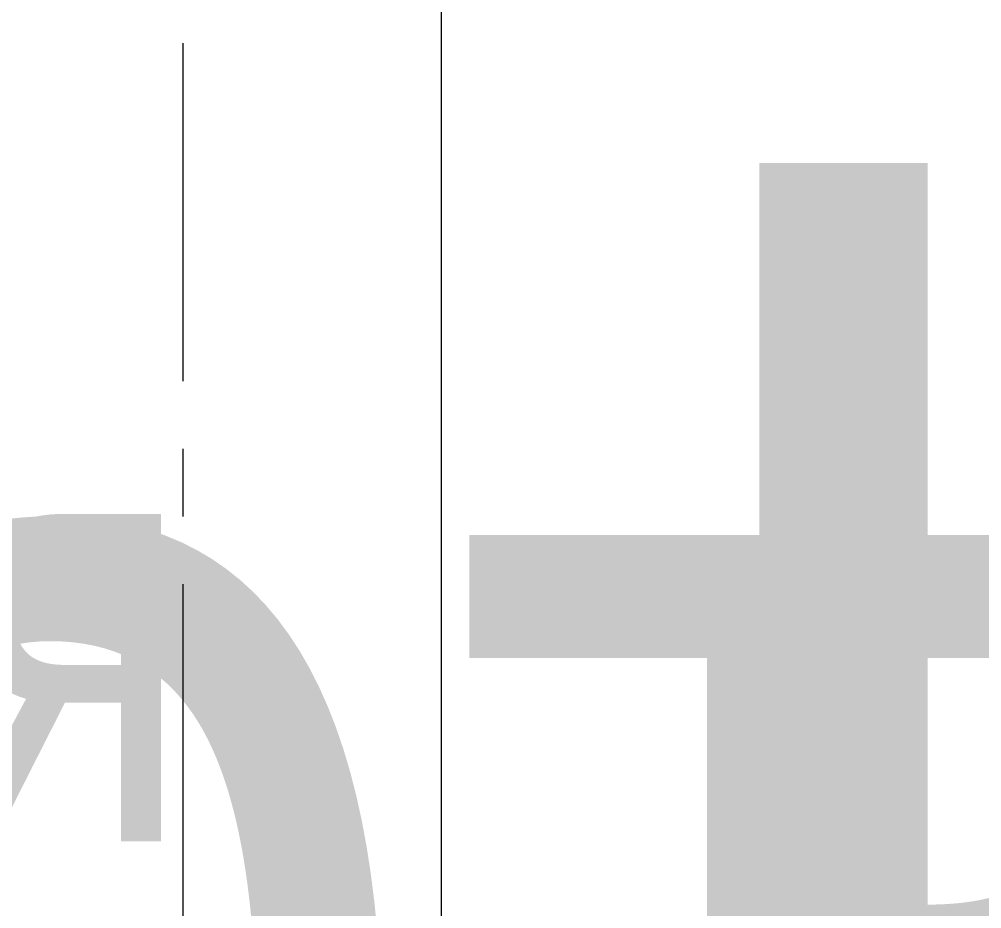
# Model space of a CAD drawing. Header units: millimetres. Extents: x 0 to 9491604, y -172998 to 295086.
# Drawn here: x 395586 to 399144, y 54346 to 57634 of the extents above; entities that cross this region are included whole.
import ezdxf
from ezdxf.enums import TextEntityAlignment as Align

# ---------------------------------------------------------------- set-up
doc = ezdxf.new("R2018")
doc.units = ezdxf.units.MM
doc.linetypes.add('CENTER', pattern=[2, 1.25, -0.25, 0.25, -0.25])
for name, color, linetype, lineweight in [('_TEXT', 7, 'Continuous', 30), ('АР_Маркер экспликации', 239, 'Continuous', 13), ('АР_Номер помещения', 250, 'Continuous', 9), ('АР_Оси', 7, 'Continuous', 25), ('АР_Подоконники', 163, 'Continuous', 9), ('АР_Сущ Несущая стена', 250, 'Continuous', 50)]:
    doc.layers.add(name, color=color, linetype=linetype, lineweight=lineweight)
doc.layers.add('АР_Названия помещений', color=124, linetype='Continuous', lineweight=5, plot=False)
doc.layers.add('АР_Помещения_площадь', color=19, linetype='Continuous', lineweight=9, plot=False)
doc.styles.add('ISOCPEUR', font='', dxfattribs={"height": 250})
doc.styles.get("Standard").update_dxf_attribs({"font": 'GOST.TTF'})
doc.styles.get('ISOCPEUR').set_extended_font_data('ISOCPEUR', italic=True)

# ---------------------------------------------------------------- blocks, each defined once
blk = doc.blocks.new('*U254')
at = {"color": 7, "style": 'ISOCPEUR', "width": 0.7, "flags": 1}
blk.add_attdef('КАТЕГОРИЯ', (-499.2, -2092.2), '', height=250, dxfattribs=at)
at = {"layer": 'АР_Номер помещения', "color": 7, "style": 'ISOCPEUR', "width": 0.7}
blk.add_attdef('НОМЕР_ПОМЕЩЕНИЯ', text='', height=300, dxfattribs=at).set_placement((-517.6, 1402.8), align=Align.MIDDLE_CENTER)
at = {"layer": 'АР_Помещения_площадь', "color": 7, "lineweight": 30, "width": 0.7, "flags": 104}
blk.add_attdef('ИМЯ_ПОМЕЩЕНИЯ', text='', height=100, dxfattribs=at).set_placement((157.6, 1217.1), align=Align.MIDDLE_CENTER)
at = {"layer": 'АР_Помещения_площадь', "color": 7, "style": 'ISOCPEUR', "width": 0.7}
blk.add_attdef('ПЛОЩАДЬ_ПОМЕЩЕНИЯ', text='', height=200, dxfattribs=at).set_placement((-318.5, 582.6), align=Align.MIDDLE_RIGHT)
blk = doc.blocks.new('*U252')
at = {"color": 7, "style": 'ISOCPEUR', "width": 0.7, "flags": 1}
blk.add_attdef('КАТЕГОРИЯ', (-499.2, -2092.2), '', height=250, dxfattribs=at)
at = {"layer": 'АР_Номер помещения', "color": 7, "style": 'ISOCPEUR', "width": 0.7}
blk.add_attdef('НОМЕР_ПОМЕЩЕНИЯ', text='', height=300, dxfattribs=at).set_placement((-13874.5, 6637.6), align=Align.MIDDLE_CENTER)
at = {"layer": 'АР_Помещения_площадь', "color": 7, "lineweight": 30, "width": 0.7, "flags": 104}
blk.add_attdef('ИМЯ_ПОМЕЩЕНИЯ', text='', height=100, dxfattribs=at).set_placement((157.6, 1217.1), align=Align.MIDDLE_CENTER)
at = {"layer": 'АР_Помещения_площадь', "color": 7, "style": 'ISOCPEUR', "width": 0.7}
blk.add_attdef('ПЛОЩАДЬ_ПОМЕЩЕНИЯ', text='', height=200, dxfattribs=at).set_placement((-12654.6, 407.7), align=Align.MIDDLE_RIGHT)
blk = doc.blocks.new('*U253')
at = {"color": 7, "style": 'ISOCPEUR', "width": 0.7, "flags": 1}
blk.add_attdef('КАТЕГОРИЯ', (-499.2, -2092.2), '', height=250, dxfattribs=at)
at = {"layer": 'АР_Номер помещения', "color": 7, "style": 'ISOCPEUR', "width": 0.7}
blk.add_attdef('НОМЕР_ПОМЕЩЕНИЯ', text='', height=300, dxfattribs=at).set_placement((-16064.8, 2966.2), align=Align.MIDDLE_CENTER)
at = {"layer": 'АР_Помещения_площадь', "color": 7, "lineweight": 30, "width": 0.7, "flags": 104}
blk.add_attdef('ИМЯ_ПОМЕЩЕНИЯ', text='', height=100, dxfattribs=at).set_placement((157.6, 1217.1), align=Align.MIDDLE_CENTER)
at = {"layer": 'АР_Помещения_площадь', "color": 7, "style": 'ISOCPEUR', "width": 0.7}
blk.add_attdef('ПЛОЩАДЬ_ПОМЕЩЕНИЯ', text='', height=200, dxfattribs=at).set_placement((-14142.4, 501.5), align=Align.MIDDLE_RIGHT)
blk = doc.blocks.new('*U250')
at = {"color": 7, "style": 'ISOCPEUR', "width": 0.7, "flags": 1}
blk.add_attdef('КАТЕГОРИЯ', (-499.2, -2092.2), '', height=250, dxfattribs=at)
at = {"layer": 'АР_Номер помещения', "color": 7, "style": 'ISOCPEUR', "width": 0.7}
blk.add_attdef('НОМЕР_ПОМЕЩЕНИЯ', text='', height=300, dxfattribs=at).set_placement((-14752.2, 1427.8), align=Align.MIDDLE_CENTER)
at = {"layer": 'АР_Помещения_площадь', "color": 7, "lineweight": 30, "width": 0.7, "flags": 104}
blk.add_attdef('ИМЯ_ПОМЕЩЕНИЯ', text='', height=100, dxfattribs=at).set_placement((157.6, 1217.1), align=Align.MIDDLE_CENTER)
at = {"layer": 'АР_Помещения_площадь', "color": 7, "style": 'ISOCPEUR', "width": 0.7}
blk.add_attdef('ПЛОЩАДЬ_ПОМЕЩЕНИЯ', text='', height=200, dxfattribs=at).set_placement((-13108.3, 584.1), align=Align.MIDDLE_RIGHT)

msp = doc.modelspace()

# ---------------------------------------------------------------- linework, layer by layer
at = {"layer": '_TEXT', "color": 1, "lineweight": 9, "ltscale": 500}
msp.add_lwpolyline([(376791.4, 57993.1), (397145.9, 58408.4), (397145.9, 21988.4), (376791.4, 21573.1)], close=True, dxfattribs=at)
at = {"layer": 'АР_Оси', "linetype": 'CENTER', "lineweight": 9, "ltscale": 1000}
msp.add_line((396190.7, 79545.6), (396190.7, 23813.2), dxfattribs=at)
at = {"layer": 'АР_Подоконники', "lineweight": 9, "ltscale": 100}
for centre, radius, start, end in [((396319.2, 60661), 8924.1, 271.10883, 356.40396), ((396308.9, 60673.4), 8940.2, 271.69125, 356.32908)]:
    msp.add_arc(centre, radius, start, end, dxfattribs=at)
at = {"layer": 'АР_Сущ Несущая стена', "lineweight": 9, "ltscale": 100}
for centre, radius, start, end in [((396300.6, 60685), 9144.3, 272.82064, 356.28873), ((396308.3, 60667), 9778.7, 272.59255, 356.63539)]:
    msp.add_arc(centre, radius, start, end, dxfattribs=at)

# ---------------------------------------------------------------- block references
at = {"layer": 'АР_Маркер экспликации', "lineweight": 9}
ref = msp.add_blockref('*U254', (397427.5, 58377.2), dxfattribs=at)
lines = msp.add_mtext('\\W0.8000;Коридор и рекреация (основная и старшая школа)', dxfattribs={"layer": 'АР_Названия помещений', "insert": (397774.6, 57102.6), "char_height": 6239.8, "width": 926.94, "attachment_point": 1})
ref.add_attrib('ИМЯ_ПОМЕЩЕНИЯ', '', (397774.6, 57102.6), dxfattribs={"flags": 104}).embed_mtext(lines)
ref = msp.add_blockref('*U252', (393314.7, 52054.8), dxfattribs=at)
lines = msp.add_mtext('\\W0.8000;Кабинет материальной технологии тип 2', dxfattribs={"layer": 'АР_Названия помещений', "insert": (379480.4, 56862.6), "char_height": 4891.956, "width": 926.94, "attachment_point": 1})
ref.add_attrib('ИМЯ_ПОМЕЩЕНИЯ', '', (379480.4, 56862.6), dxfattribs={"flags": 104}).embed_mtext(lines)
ref = msp.add_blockref('*U250', (404840.2, 54827.1), dxfattribs=at)
lines = msp.add_mtext('\\W0.8000;Кладовая инвентаря', dxfattribs={"layer": 'АР_Названия помещений', "insert": (388652.5, 56171.4), "char_height": 1576.782, "width": 926.94, "attachment_point": 1})
ref.add_attrib('ИМЯ_ПОМЕЩЕНИЯ', '', (388652.5, 56171.4), dxfattribs={"flags": 104}).embed_mtext(lines)
ref = msp.add_blockref('*U253', (400994.2, 51630.3), dxfattribs=at)
lines = msp.add_mtext('\\W0.8000;Кладовая кабинета материальной технологии', dxfattribs={"layer": 'АР_Названия помещений', "insert": (385078, 56110.4), "char_height": 1576.782, "width": 926.94, "attachment_point": 1})
ref.add_attrib('ИМЯ_ПОМЕЩЕНИЯ', '', (385078, 56110.4), dxfattribs={"flags": 104}).embed_mtext(lines)

doc.saveas('drawing.dxf')
